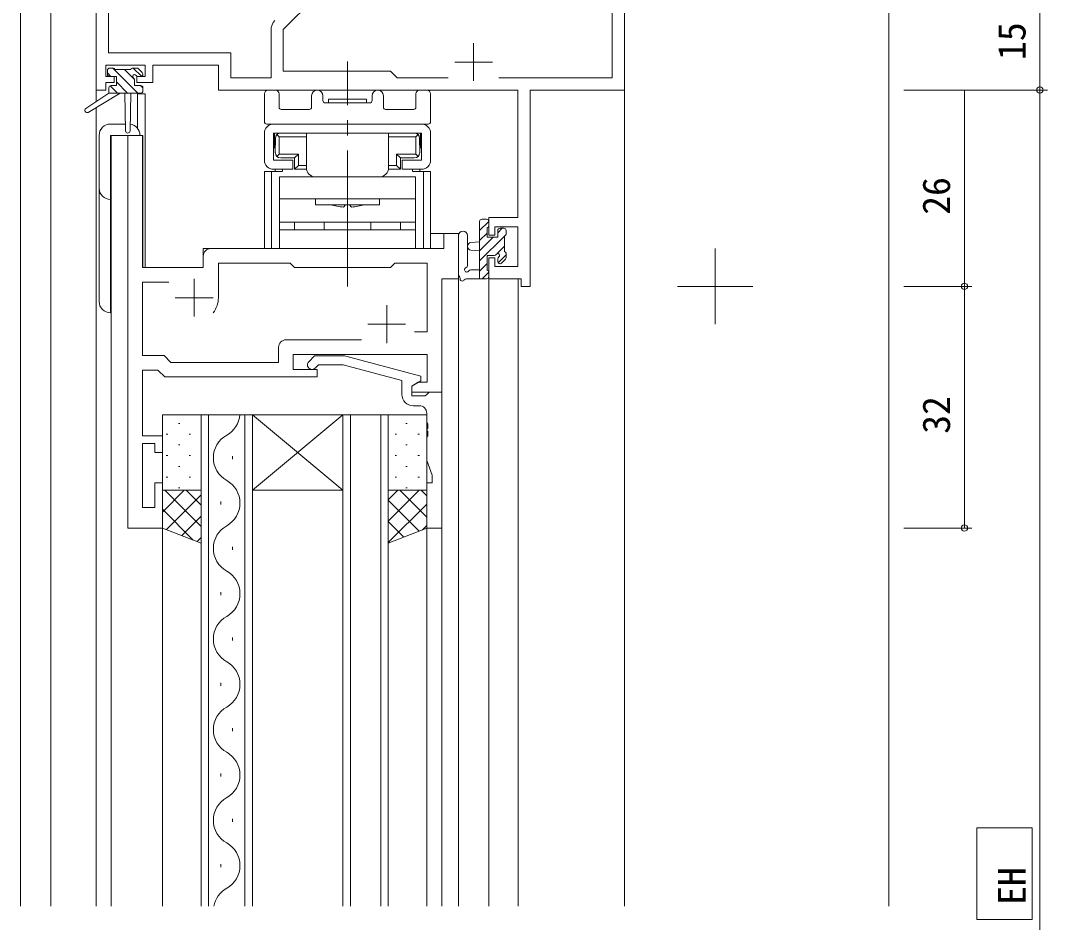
# Model space of a CAD drawing. Units: millimetres, scale not verified. Extents: x -594 to 539, y -420 to 386.
# Drawn here: x -450 to -314, y -15 to 104.4 of the extents above; entities that cross this region are included whole.
import ezdxf
from ezdxf.enums import TextEntityAlignment as Align

# ---------------------------------------------------------------- set-up
doc = ezdxf.new("R2010")
doc.units = ezdxf.units.MM
doc.header["$LTSCALE"] = 2
doc.linetypes.add('CHAIN2', pattern=[12, 9, -1, 1, -1])
for name, color, linetype, lineweight in [('0-3_YKK_11', 7, 'Continuous', 9), ('0-5_YKK_12', 2, 'Continuous', 9), ('0-6_YKK_13', 4, 'Continuous', 9), ('0-8_YKK_D', 6, 'Continuous', 9)]:
    doc.layers.add(name, color=color, linetype=linetype, lineweight=lineweight)
doc.styles.add('ＭＳ ゴシック', font='')
doc.styles.get('ＭＳ ゴシック').set_extended_font_data('MS Gothic')

msp = doc.modelspace()

# ---------------------------------------------------------------- linework, layer by layer
at = {"layer": '0-3_YKK_11'}
for p, q in [((-440, 95.201), (-440, 130.201)), ((-370, 130.201), (-370, 95.201)), ((-438.37, 100.131), (-438.37, 128.571)), ((-371.63, 96.831), (-371.63, 128.571)), ((-403.897, 114.503), (-415.2, 103.201)), ((-416.83, 103.13), (-416.83, 96.831)), ((-415.2, 103.201), (-415.2, 97.701)), ((-390, 101.401), (-390, 96.401)), ((-422.17, 100.131), (-438.37, 100.131)), ((-422.17, 96.831), (-422.17, 100.131)), ((-438.7, 98.501), (-438.7, 97.001)), ((-433.5, 98.501), (-438.7, 98.501)), ((-433.5, 97.001), (-433.5, 98.501)), ((-432.5, 98.501), (-432.5, 96.201)), ((-423.8, 98.501), (-432.5, 98.501)), ((-423.8, 95.201), (-423.8, 98.501)), ((-392.5, 98.901), (-387.5, 98.901)), ((-438.7, 97.001), (-437.6, 97.001)), ((-437.6, 97.001), (-437.6, 96.201)), ((-434.6, 97.001), (-433.5, 97.001)), ((-434.6, 96.201), (-434.6, 97.001)), ((-416.83, 96.831), (-422.17, 96.831)), ((-415.2, 97.701), (-401, 97.701)), ((-401, 97.701), (-400.13, 96.831)), ((-400.13, 96.831), (-393.35, 96.831)), ((-386.65, 96.831), (-371.63, 96.831)), ((-438.7, 95.201), (-440, 95.201)), ((-438.7, 96.201), (-438.7, 95.201)), ((-437.6, 96.201), (-438.7, 96.201)), ((-432.5, 96.201), (-434.6, 96.201)), ((-384.13, 95.201), (-423.8, 95.201)), ((-384.13, 78.301), (-384.13, 95.201)), ((-382.5, 95.201), (-382.5, 69.201)), ((-370, 95.201), (-382.5, 95.201)), ((-433.87, 89.201), (-435.8, 89.201)), ((-435.8, 89.201), (-435.8, 37.201)), ((-433.87, 71.701), (-433.87, 89.201)), ((-388, 78.301), (-384.13, 78.301)), ((-388, 76.001), (-388, 78.301)), ((-393.93, 76.201), (-393.93, 74.201)), ((-392, 76.201), (-393.93, 76.201)), ((-392, 70.201), (-392, 76.201)), ((-387.2, 77.101), (-387.2, 76.001)), ((-384.13, 77.101), (-387.2, 77.101)), ((-384.13, 71.831), (-384.13, 77.101)), ((-387.2, 76.001), (-388, 76.001)), ((-393.93, 74.201), (-424.8, 74.201)), ((-425.8, 73.201), (-425.8, 71.701)), ((-423.8, 72.271), (-414.27, 72.271)), ((-423.8, 67.701), (-423.8, 72.271)), ((-414.27, 72.271), (-413.7, 71.701)), ((-401, 71.701), (-400.43, 72.271)), ((-400.43, 72.271), (-396.13, 72.271)), ((-396.13, 72.271), (-396.13, 63.201)), ((-388, 73.001), (-387.2, 73.001)), ((-388, 70.201), (-388, 73.001)), ((-387.2, 73.001), (-387.2, 71.831)), ((-425.8, 71.701), (-433.87, 71.701)), ((-413.7, 71.701), (-401, 71.701)), ((-387.2, 71.831), (-384.13, 71.831)), ((-433.87, 69.771), (-430.35, 69.771)), ((-433.87, 60.031), (-433.87, 69.771)), ((-427, 70.201), (-427, 65.201)), ((-394.2, 70.201), (-392, 70.201)), ((-394.2, 55.201), (-394.2, 70.201)), ((-383.7, 70.201), (-388, 70.201)), ((-383.7, 69.201), (-383.7, 70.201)), ((-382.5, 69.201), (-383.7, 69.201)), ((-429.5, 67.701), (-424.5, 67.701)), ((-401.5, 66.701), (-401.5, 61.701)), ((-404, 64.201), (-399, 64.201)), ((-396.13, 63.201), (-397.834, 63.201)), ((-404.85, 62.131), (-414.83, 62.131)), ((-404.85, 62.131), (-414.83, 62.131)), ((-431, 60.031), (-433.87, 60.031)), ((-430.1, 59.131), (-431, 60.031)), ((-415.83, 61.131), (-415.83, 59.131)), ((-413.9, 60.201), (-396.13, 60.201)), ((-413.9, 58.201), (-413.9, 60.201)), ((-411.824, 59.225), (-411.049, 60.001)), ((-411.049, 60.001), (-407.103, 60.001)), ((-407.103, 60.001), (-397, 57.294)), ((-396.13, 60.201), (-396.13, 56.501)), ((-415.83, 59.131), (-430.1, 59.131)), ((-410.551, 58.801), (-410.976, 58.376)), ((-407.261, 58.801), (-410.551, 58.801)), ((-399.5, 56.721), (-407.261, 58.801)), ((-433.87, 58.101), (-431.8, 58.101)), ((-433.87, 49.401), (-433.87, 58.101)), ((-431.8, 58.101), (-430.9, 57.201)), ((-430.9, 57.201), (-410.7, 57.201)), ((-410.7, 58.201), (-413.9, 58.201)), ((-410.7, 57.201), (-410.7, 58.201)), ((-397, 57.294), (-397, 56.694)), ((-399.5, 54.901), (-399.5, 56.721)), ((-397, 56.694), (-398.2, 56.001)), ((-397.334, 56.501), (-398.2, 56.001)), ((-398.2, 56.001), (-398.2, 55.201)), ((-398.2, 56.001), (-398.2, 54.701)), ((-396.13, 56.501), (-397.334, 56.501)), ((-398.2, 55.201), (-394.2, 55.201)), ((-398.2, 54.701), (-396.4, 54.701)), ((-396.4, 54.701), (-396.2, 54.901)), ((-396.2, 54.901), (-395.9, 55.201)), ((-395.9, 55.201), (-394.2, 55.201)), ((-394.2, 55.201), (-394.2, 37.201)), ((-397.2, 53.401), (-398, 53.401)), ((-396.2, 51.159), (-396.2, 52.401)), ((-396.08, 50.976), (-396.2, 51.159)), ((-396.2, 50.242), (-396.08, 50.426)), ((-396.08, 50.426), (-396.08, 50.976)), ((-431.2, 49.401), (-433.87, 49.401)), ((-431.2, 47.201), (-431.2, 49.401)), ((-396.2, 50.159), (-396.2, 50.242)), ((-396.08, 49.976), (-396.2, 50.159)), ((-396.2, 49.242), (-396.08, 49.426)), ((-396.2, 46.124), (-396.2, 49.242)), ((-396.08, 49.426), (-396.08, 49.976)), ((-433.87, 48.401), (-432.2, 48.401)), ((-433.87, 39.901), (-433.87, 48.401)), ((-432.2, 48.401), (-432.2, 47.201)), ((-432.2, 47.201), (-431.2, 47.201)), ((-395.5, 44.201), (-396.2, 46.124)), ((-395.5, 43.201), (-395.5, 44.201)), ((-432.2, 43.201), (-432.2, 39.901)), ((-431.2, 43.201), (-432.2, 43.201)), ((-431.2, 37.201), (-431.2, 43.201)), ((-396.2, 43.201), (-395.5, 43.201)), ((-396.2, 37.201), (-396.2, 43.201)), ((-432.2, 39.901), (-433.87, 39.901)), ((-435.8, 37.201), (-431.2, 37.201)), ((-394.2, 37.201), (-396.2, 37.201))]:
    msp.add_line(p, q, dxfattribs=at)
for centre, radius, start, end in [((-415.03, 103.13), 1.8, 134.99998, 179.99997), ((-424.8, 73.201), 1, 90, 179.99998), ((-427, 67.701), 3.2, 321.63347, 359.99998), ((-414.83, 61.131), 1, 90, 179.99998), ((-411.4, 58.801), 0.6, 134.99998, 315), ((-398, 54.901), 1.5, 180, 269.99998), ((-397.2, 52.401), 1, 0, 89.99998)]:
    msp.add_arc(centre, radius, start, end, dxfattribs=at)
at = {"layer": '0-5_YKK_12'}
for p, q in [((-450, -12.869), (-450, 221.117)), ((-446, 140.001), (-446, -12.869)), ((-440, 130.201), (-440, 93.664)), ((-370, 130.201), (-370, -12.869)), ((-335, 109.201), (-335, -12.869)), ((-433.5, 94.701), (-433.5, 71.701)), ((-440, 92.873), (-440, -12.869)), ((-438, 89.201), (-438, -12.869)), ((-433.8, 89.201), (-438, 89.201)), ((-435.8, 37.201), (-435.8, 89.201)), ((-433.8, 89.201), (-433.8, 71.701)), ((-392, 76.201), (-395.7, 76.201)), ((-392, -12.869), (-392, 76.201)), ((-425.8, 74.201), (-396.5, 74.201)), ((-425.8, 71.701), (-425.8, 74.201)), ((-433.8, 71.701), (-425.8, 71.701)), ((-394.2, -12.869), (-394.2, 70.201)), ((-394.2, 70.201), (-392, 70.201)), ((-388, 70.201), (-388, -12.869)), ((-388, 70.201), (-384.1, 70.201)), ((-384.1, 70.201), (-384.1, -12.869)), ((-426.1, -12.869), (-426.1, 52.2)), ((-426.1, 52.2), (-419.3, 52.2)), ((-425.1, 52.2), (-425.1, -12.869)), ((-420.3, -12.869), (-420.3, 52.2)), ((-419.3, 52.2), (-419.3, -12.869)), ((-407.3, 52.2), (-419.3, 42.2)), ((-419.3, 52.2), (-407.3, 42.2)), ((-419.3, 52.2), (-407.3, 52.2)), ((-407.3, -12.869), (-407.3, 52.2)), ((-407.3, 52.2), (-401.3, 52.2)), ((-406.3, 52.2), (-406.3, -12.869)), ((-402.3, -12.869), (-402.3, 52.2)), ((-401.3, 52.2), (-401.3, -12.869)), ((-421.94, 46.3), (-421.94, 46.7)), ((-419.3, 42.2), (-407.3, 42.2)), ((-423.46, 40.3), (-423.46, 40.7)), ((-431.2, 37.201), (-435.8, 37.201)), ((-431.2, -12.869), (-431.2, 37.201)), ((-396.2, -12.869), (-396.2, 37.201)), ((-421.94, 34.3), (-421.94, 34.7)), ((-423.46, 28.3), (-423.46, 28.7)), ((-421.94, 22.3), (-421.94, 22.7)), ((-423.46, 16.3), (-423.46, 16.7)), ((-421.94, 10.3), (-421.94, 10.7)), ((-423.46, 4.3), (-423.46, 4.7)), ((-421.94, -1.7), (-421.94, -1.3)), ((-423.46, -7.7), (-423.46, -7.3))]:
    msp.add_line(p, q, dxfattribs=at)
msp.add_lwpolyline([(-433.5, 94.701), (-434.5, 94.701), (-434.5, 90.107)], dxfattribs=at)
for centre, start, end in [((-424.377, 52.5), 299.20253, 354.99226), ((-421.023, 46.5), 119.20253, 240.79745), ((-424.377, 40.5), 299.20253, 60.79745), ((-421.023, 34.5), 119.20253, 240.79745), ((-424.377, 28.5), 299.20253, 60.79745), ((-421.023, 22.5), 119.20253, 240.79745), ((-424.377, 16.5), 299.20253, 60.79745), ((-421.023, 10.5), 119.20253, 240.79745), ((-424.377, 4.5), 299.20253, 60.79745), ((-421.023, -1.5), 119.20253, 240.79745), ((-424.377, -7.5), 299.20253, 60.79745), ((-421.023, -13.5), 119.20253, 169.41887)]:
    msp.add_arc(centre, 3.437, start, end, dxfattribs=at)
at = {"layer": '0-6_YKK_13'}
for p, q in [((-438.2, 98.101), (-437.7, 98.101)), ((-434.474, 94.801), (-437.774, 98.101)), ((-435.2, 98.101), (-434.6, 98.101)), ((-433.998, 97.019), (-435.08, 98.101)), ((-434.388, 98.013), (-433.888, 97.513)), ((-438.5, 97.301), (-438.5, 97.801)), ((-438.021, 97.001), (-438.5, 97.48)), ((-437.3, 97.001), (-438.2, 97.001)), ((-437.5, 97.901), (-435.4, 97.901)), ((-437.3, 95.801), (-437.3, 97.001)), ((-434.902, 96.576), (-436.227, 97.901)), ((-434.1, 97.001), (-434.439, 97.001)), ((-438.3, 95.501), (-438.3, 94.801)), ((-437.168, 94.801), (-438.136, 95.768)), ((-438, 95.801), (-437.3, 95.801)), ((-435.821, 94.801), (-437.3, 96.28)), ((-434.9, 96.54), (-434.9, 95.801)), ((-434.9, 95.801), (-434.1, 95.801)), ((-433.8, 95.474), (-434.127, 95.801)), ((-433.8, 95.501), (-433.8, 95.101)), ((-417.2, 95.201), (-416.27, 95.201)), ((-397.13, 95.201), (-396.2, 95.201)), ((-438.3, 94.801), (-441.367, 92.75)), ((-436.8, 94.801), (-441.045, 92.244)), ((-434.1, 94.801), (-438.3, 94.801)), ((-436.2, 94.801), (-436.098, 89.793)), ((-435.398, 94.801), (-435.498, 89.793)), ((-417.7, 91.001), (-417.7, 94.701)), ((-415.77, 94.701), (-415.77, 92.931)), ((-411.45, 92.931), (-411.45, 94.451)), ((-409.95, 94.451), (-409.95, 93.801)), ((-409.2, 94.001), (-404.2, 94.001)), ((-409.2, 93.501), (-409.2, 94.001)), ((-404.2, 93.501), (-404.2, 94.001)), ((-403.45, 93.801), (-403.45, 94.451)), ((-401.95, 94.451), (-401.95, 92.931)), ((-397.63, 92.931), (-397.63, 94.701)), ((-395.7, 94.701), (-395.7, 91.001)), ((-415.47, 92.631), (-411.75, 92.631)), ((-409.65, 93.501), (-403.75, 93.501)), ((-409.2, 93.501), (-404.2, 93.501)), ((-401.65, 92.631), (-397.93, 92.631)), ((-436.116, 90.701), (-438.095, 90.701)), ((-396, 90.701), (-417.4, 90.701)), ((-416.5, 90.701), (-396.9, 90.701)), ((-439.595, 89.201), (-439.595, 67.201)), ((-438.095, 65.701), (-438.095, 89.201)), ((-438.095, 89.201), (-434.195, 89.201)), ((-417.7, 85.901), (-417.7, 89.501)), ((-416.5, 85.901), (-416.5, 89.501)), ((-416.5, 89.501), (-396.9, 89.501)), ((-416.35, 89.501), (-414.4, 89.501)), ((-416.35, 89.501), (-416.35, 87.501)), ((-416.25, 88.801), (-416.25, 87.901)), ((-415.75, 89.001), (-416.045, 89.296)), ((-415.75, 89.001), (-412.15, 89.001)), ((-415.75, 89.001), (-415.75, 86.701)), ((-412.15, 89.501), (-415.55, 89.501)), ((-412.15, 84.901), (-412.15, 89.501)), ((-397.85, 89.501), (-401.25, 89.501)), ((-401.25, 84.901), (-401.25, 89.501)), ((-401.25, 89.001), (-397.65, 89.001)), ((-397.65, 89.001), (-397.355, 89.296)), ((-397.65, 89.001), (-397.65, 86.701)), ((-397.15, 88.801), (-397.15, 87.901)), ((-397.05, 87.501), (-397.05, 89.501)), ((-396.9, 85.901), (-396.9, 89.501)), ((-395.7, 89.501), (-395.7, 85.901)), ((-416.3, 87.901), (-416.25, 87.901)), ((-416.3, 86.901), (-416.3, 87.901)), ((-413.95, 85.901), (-416.5, 85.901)), ((-416.3, 86.901), (-416.25, 86.901)), ((-415.75, 86.701), (-416.045, 86.406)), ((-415.75, 86.701), (-413.2, 86.701)), ((-413.7, 86.201), (-415.55, 86.201)), ((-413.95, 84.701), (-413.95, 85.901)), ((-413.7, 86.201), (-413.2, 86.701)), ((-413.7, 86.201), (-413.7, 84.701)), ((-413.2, 85.201), (-413.2, 86.701)), ((-397.65, 86.701), (-400.2, 86.701)), ((-400.2, 85.201), (-400.2, 86.701)), ((-399.7, 86.201), (-400.2, 86.701)), ((-399.7, 86.201), (-399.7, 84.701)), ((-397.85, 86.201), (-399.7, 86.201)), ((-396.9, 85.901), (-399.45, 85.901)), ((-399.45, 84.701), (-399.45, 85.901)), ((-397.65, 86.701), (-397.355, 86.406)), ((-397.1, 86.901), (-397.15, 86.901)), ((-417.7, 74.201), (-417.7, 84.401)), ((-415.37, 84.401), (-417.7, 84.401)), ((-416.75, 74.201), (-416.75, 84.401)), ((-416.5, 84.701), (-413.95, 84.701)), ((-416.27, 84.401), (-416.27, 84.701)), ((-415.32, 84.701), (-415.32, 84.401)), ((-413.7, 84.701), (-412.15, 84.701)), ((-401.25, 85.201), (-400.2, 85.201)), ((-401.25, 84.701), (-399.7, 84.701)), ((-400.2, 85.201), (-399.7, 84.701)), ((-399.45, 84.701), (-396.9, 84.701)), ((-398.08, 84.401), (-398.08, 84.701)), ((-398.03, 84.401), (-395.7, 84.401)), ((-397.13, 84.401), (-397.13, 84.701)), ((-396.65, 74.201), (-396.65, 84.401)), ((-395.7, 74.201), (-395.7, 84.401)), ((-415.7, 83.701), (-415.7, 77.701)), ((-397.7, 83.701), (-415.7, 83.701)), ((-402.45, 83.701), (-410.95, 83.701)), ((-397.7, 77.701), (-397.7, 83.701)), ((-415.7, 80.801), (-397.7, 80.801)), ((-410.95, 80.801), (-410.95, 80.001)), ((-402.45, 80.001), (-402.45, 80.801)), ((-410.95, 80.001), (-402.45, 80.001)), ((-406.15, 79.701), (-406.45, 80.001)), ((-415.7, 74.201), (-415.7, 78.201)), ((-415.7, 77.701), (-397.7, 77.701)), ((-413.7, 76.701), (-413.7, 77.701)), ((-409.8, 77.701), (-409.8, 76.701)), ((-403.6, 77.701), (-403.6, 76.701)), ((-399.7, 77.701), (-399.7, 76.701)), ((-397.7, 78.201), (-397.7, 74.201)), ((-388, 77.805), (-389.2, 76.605)), ((-389.2, 70.201), (-389.2, 77.801)), ((-388.9, 78.101), (-388.3, 78.101)), ((-388, 77.801), (-388, 77.201)), ((-415.7, 76.701), (-397.7, 76.701)), ((-399.7, 76.701), (-413.7, 76.701)), ((-388.2, 76.258), (-389.2, 75.258)), ((-388.2, 77.001), (-388.2, 75.701)), ((-386.21, 76.901), (-386.8, 76.311)), ((-386.8, 75.701), (-386.8, 76.601)), ((-386.5, 76.901), (-386, 76.901)), ((-385.7, 76.601), (-385.7, 76.101)), ((-392, 75.929), (-392, 70.766)), ((-390.8, 75.929), (-390.797, 71.968)), ((-389.2, 75.101), (-390.344, 74.999)), ((-385.9, 75.864), (-389.2, 72.564)), ((-387.41, 75.701), (-389.2, 73.911)), ((-388.2, 75.701), (-386.8, 75.701)), ((-385.9, 75.901), (-385.9, 73.801)), ((-385.704, 76.06), (-385.859, 75.905)), ((-395.7, 74.201), (-417.7, 74.201)), ((-389.2, 73.901), (-390.344, 74.003)), ((-385.9, 74.517), (-386.879, 73.538)), ((-385.7, 73.601), (-385.7, 73.001)), ((-388.2, 72.217), (-389.2, 71.217)), ((-388.2, 73.301), (-388.2, 71.301)), ((-387.261, 73.301), (-388.2, 73.301)), ((-386.8, 72.501), (-386.8, 72.84)), ((-385.7, 73.37), (-386.744, 72.326)), ((-385.788, 72.789), (-386.288, 72.289)), ((-390.38, 71.401), (-389.2, 71.401)), ((-388, 71.07), (-388.869, 70.201)), ((-388, 71.101), (-388, 70.501)), ((-388.3, 70.201), (-390.98, 70.201)), ((-431.2, 52.201), (-431.2, 42.201)), ((-426.1, 52.201), (-431.2, 52.201)), ((-426.1, 42.201), (-426.1, 52.201)), ((-401.3, 52.201), (-396.2, 52.201)), ((-401.3, 42.201), (-401.3, 52.201)), ((-396.2, 52.201), (-396.2, 42.201)), ((-429.09, 51.03), (-428.89, 51.03)), ((-398.79, 51.03), (-398.99, 51.03)), ((-430.705, 49.615), (-430.505, 49.615)), ((-427.675, 49.615), (-427.475, 49.615)), ((-400.205, 49.615), (-400.405, 49.615)), ((-397.175, 49.615), (-397.375, 49.615)), ((-429.09, 48.2), (-428.89, 48.2)), ((-398.79, 48.2), (-398.99, 48.2)), ((-430.705, 46.785), (-430.505, 46.785)), ((-427.675, 46.785), (-427.475, 46.785)), ((-400.205, 46.785), (-400.405, 46.785)), ((-397.175, 46.785), (-397.375, 46.785)), ((-429.09, 45.37), (-428.89, 45.37)), ((-398.79, 45.37), (-398.99, 45.37)), ((-430.705, 43.955), (-430.505, 43.955)), ((-427.675, 43.955), (-427.475, 43.955)), ((-400.205, 43.955), (-400.405, 43.955)), ((-397.175, 43.955), (-397.375, 43.955)), ((-431.2, 39.311), (-428.31, 42.201)), ((-431.2, 42.139), (-431.139, 42.201)), ((-431.2, 42.201), (-426.1, 42.201)), ((-431.2, 42.201), (-431.2, 37.201)), ((-426.1, 42.201), (-431.2, 42.201)), ((-426.1, 37.407), (-430.894, 42.201)), ((-429.09, 42.54), (-428.89, 42.54)), ((-426.1, 40.235), (-428.066, 42.201)), ((-426.1, 35.201), (-426.1, 42.201)), ((-400.026, 42.201), (-401.3, 40.927)), ((-397.197, 42.201), (-401.3, 38.098)), ((-396.2, 42.201), (-401.3, 42.201)), ((-401.3, 35.201), (-401.3, 42.201)), ((-401.3, 42.201), (-396.2, 42.201)), ((-399.781, 42.201), (-396.2, 38.619)), ((-398.79, 42.54), (-398.99, 42.54)), ((-396.953, 42.201), (-396.2, 41.448)), ((-396.2, 42.201), (-396.2, 37.201)), ((-430.684, 36.998), (-426.1, 41.582)), ((-401.3, 40.891), (-397.213, 36.804)), ((-427.124, 35.602), (-431.2, 39.678)), ((-396.2, 40.37), (-401.3, 35.27)), ((-428.652, 36.202), (-426.1, 38.754)), ((-431.2, 37.201), (-426.1, 35.201)), ((-401.3, 38.063), (-399.244, 36.007)), ((-396.2, 37.201), (-401.3, 35.201)), ((-396.2, 37.541), (-396.76, 36.981)), ((-426.621, 35.405), (-426.1, 35.926)), ((-401.3, 35.234), (-401.276, 35.21))]:
    msp.add_line(p, q, dxfattribs=at)
at = {"layer": '0-6_YKK_13', "linetype": 'CHAIN2'}
for p, q in [((-406.7, 69.201), (-406.7, 99.001)), ((-358, 64.201), (-358, 74.201)), ((-363, 69.201), (-353, 69.201))]:
    msp.add_line(p, q, dxfattribs=at)
at = {"layer": '0-6_YKK_13'}
for points in [[(-414.4, 89.501), (-399, 89.501), (-397.05, 89.501)], [(-397.1, 86.901), (-397.1, 87.901), (-397.15, 87.901)], [(-413.7, 84.701), (-413.2, 85.201), (-412.15, 85.201)], [(-407.25, 79.701), (-406.95, 80.001), (-406.45, 80.001)]]:
    msp.add_lwpolyline(points, dxfattribs=at)
for centre, radius, start, end in [((-438.2, 97.801), 0.3, 90, 180), ((-437.7, 97.901), 0.2, 0, 90), ((-435.2, 97.901), 0.2, 90, 180), ((-434.6, 97.801), 0.3, 45, 90), ((-438.2, 97.301), 0.3, 180, 270), ((-434.9, 97.001), 0.25, 33.05573, 236.94426), ((-435.2, 96.54), 0.3, 0, 56.94426), ((-434.439, 97.301), 0.3, 213.05573, 270), ((-434.1, 97.301), 0.3, 270, 45), ((-438, 95.501), 0.3, 90, 180), ((-434.1, 95.501), 0.3, 0, 90), ((-417.2, 94.701), 0.5, 90, 180), ((-416.27, 94.701), 0.5, 0, 90), ((-410.7, 94.451), 0.75, 0, 180), ((-402.7, 94.451), 0.75, 0, 180), ((-397.13, 94.701), 0.5, 90, 180), ((-396.2, 94.701), 0.5, 0, 90), ((-434.1, 95.101), 0.3, 270, 0), ((-441.2, 92.501), 0.3, 123.76904, 301.06146), ((-415.47, 92.931), 0.3, 180, 270), ((-411.75, 92.931), 0.3, 270, 0), ((-409.65, 93.801), 0.3, 180, 270), ((-403.75, 93.801), 0.3, 270, 0), ((-401.65, 92.931), 0.3, 180, 270), ((-397.93, 92.931), 0.3, 270, 0), ((-438.095, 89.201), 1.5, 90, 180), ((-435.798, 89.799), 0.3, 181.16962, 358.85538), ((-435.695, 89.201), 1.5, 0, 81.75616), ((-417.4, 91.001), 0.3, 180, 270), ((-416.5, 89.501), 1.2, 90, 180), ((-396.9, 89.501), 1.2, 0, 90), ((-396, 91.001), 0.3, 270, 0), ((-415.55, 88.801), 0.7, 90, 180), ((-397.85, 88.801), 0.7, 0, 90), ((-416.5, 85.901), 1.2, 180, 270), ((-415.55, 86.901), 0.7, 180, 270), ((-397.85, 86.901), 0.7, 270, 0), ((-396.9, 85.901), 1.2, 270, 0), ((-410.95, 84.901), 1.2, 180, 270), ((-402.45, 84.901), 1.2, 270, 0), ((-438.095, 82.201), 1.5, 180, 270), ((-406.7, 87.503), 7.823, 253.55531, 265.96391), ((-406.7, 87.503), 7.823, 274.03607, 286.44467), ((-388.9, 77.801), 0.3, 90, 180), ((-388.3, 77.801), 0.3, 0, 90), ((-391.4, 75.928), 0.6, 0.04022, 180.04022), ((-388.2, 77.201), 0.2, 270, 0), ((-386.5, 76.601), 0.3, 90, 180), ((-386, 76.601), 0.3, 0, 90), ((-390.3, 74.501), 0.5, 95.09206, 264.90793), ((-385.9, 76.101), 0.2, 270, 0), ((-386.8, 73.301), 0.25, 303.05573, 146.94426), ((-385.9, 73.601), 0.2, 0, 90), ((-387.261, 73.601), 0.3, 270, 326.94426), ((-386.5, 72.84), 0.3, 123.05573, 180), ((-386.5, 72.501), 0.3, 180, 314.99998), ((-386, 73.001), 0.3, 314.99998, 0), ((-391.7, 70.766), 0.3, 180, 229.47121), ((-390.9, 71.401), 0.3, 109.18974, 330), ((-391.097, 71.967), 0.3, 289.18974, 0.04022), ((-390.38, 71.101), 0.3, 90, 150), ((-388.2, 71.101), 0.2, 0, 90), ((-392.09, 70.31), 0.3, 349.47121, 49.47121), ((-391.5, 70.201), 0.3, 169.47121, 330), ((-390.98, 69.901), 0.3, 90, 150), ((-388.3, 70.501), 0.3, 270, 0), ((-438.095, 67.201), 1.5, 180, 270)]:
    msp.add_arc(centre, radius, start, end, dxfattribs=at)
at = {"layer": '0-8_YKK_D'}
for p, q in [((-315, 110.201), (-315, 95.201)), ((-333, 95.201), (-314, 95.201)), ((-333, 95.201), (-314, 95.201)), ((-325, 95.201), (-325, 69.201)), ((-315, 95.201), (-315, -108.5)), ((-333, 69.201), (-324, 69.201)), ((-333, 69.201), (-324, 69.201)), ((-325, 69.201), (-325, 37.201)), ((-333, 37.201), (-324, 37.201)), ((-323.339, -2.511), (-316.042, -2.511)), ((-323.339, -14.645), (-323.339, -2.511)), ((-316.042, -2.511), (-316.042, -14.645)), ((-316.042, -14.645), (-323.339, -14.645))]:
    msp.add_line(p, q, dxfattribs=at)
for centre in [(-315, 95.201), (-315, 95.201), (-325, 69.201), (-325, 69.201), (-325, 37.201)]:
    msp.add_circle(centre, 0.425, dxfattribs=at)

# ---------------------------------------------------------------- texts
at = {"layer": '0-8_YKK_D', "color": 4, "style": 'ＭＳ ゴシック'}
for s, p in [('15', (-315.8, 99.181)), ('26', (-325.8, 78.681)), ('32', (-325.8, 49.681)), ('EH', (-315.8, -12.705))]:
    msp.add_text(s, height=3.666, rotation=90, dxfattribs=at).set_placement(p, align=Align.BOTTOM_LEFT)

doc.saveas('drawing.dxf')
